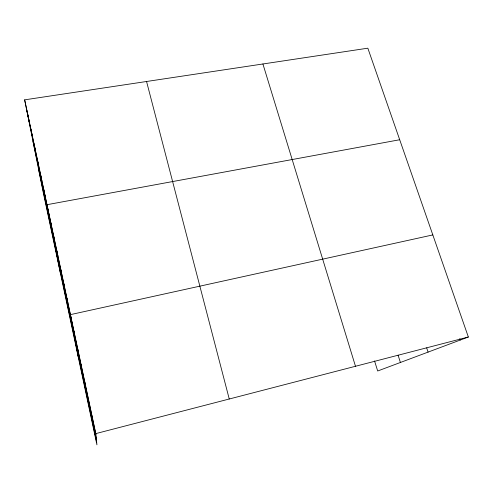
<?xml version="1.0" encoding="UTF-8"?>
<svg xmlns="http://www.w3.org/2000/svg" width="493" height="493" viewBox="0 0 493 493"><rect width="100%" height="100%" fill="white"/><g stroke="black" fill="none" stroke-linecap="round" stroke-linejoin="round"><path stroke-width="0.74" d="M24.65 99.845L95.784 433.612L96.93 444.815L43.31 192.738L24.65 99.845L367.84 48.185L468.35 337.009L377.693 370.995L374.551 360.95M95.784 433.612L468.35 337.009M432.823 234.921L70.425 314.633L78.19 356.704M399.7 139.741L46.995 204.7L60.51 273.59M459.796 338.636L460.283 340.034M426.667 347.855L428.084 352.107M398.079 355.194L400.421 362.478M262.917 63.979L355.484 366.274M146.557 81.493L229.251 399.01M26.314 108.127L95.888 434.641M32.945 141.146L96.301 438.678M38.639 169.481L96.653 442.073M30.862 128.987L32.402 136.709M27.737 114.339L29.346 122.338M40.438 173.912L41.788 180.74M37.209 158.771L38.627 165.901M34.017 143.796L35.496 151.228M43.698 189.22L44.98 195.733M50.237 219.89L51.383 225.769M56.818 250.771L57.823 255.996M53.509 235.247L54.587 240.8M60.164 266.473L61.095 271.36M63.548 282.347L64.404 286.883M66.968 298.401L67.751 302.585M73.925 331.05L74.554 334.5M77.469 347.657L78.011 350.726M81.043 364.456L81.505 367.131M84.667 381.446L85.042 383.72M88.327 398.634L88.617 400.501M92.037 416.018L92.234 417.472"/></g></svg>
